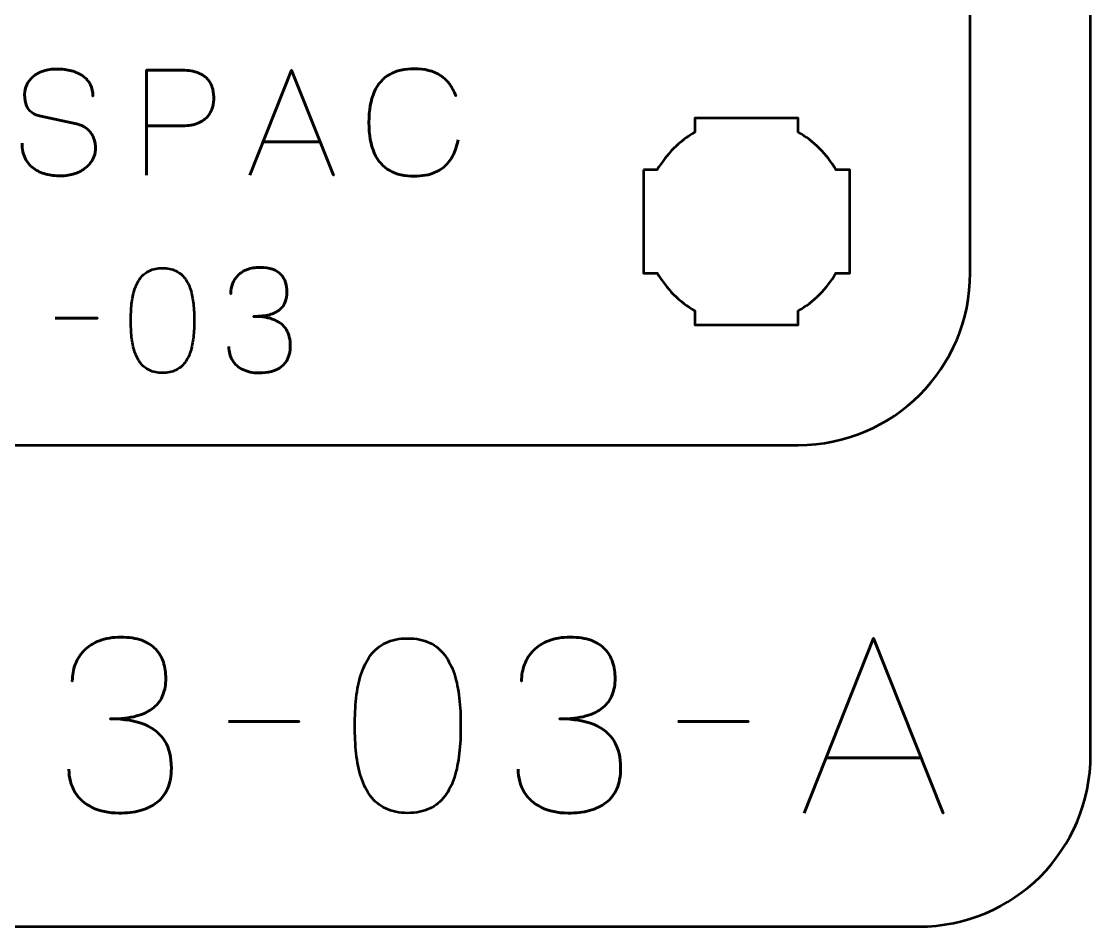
# Model space of a CAD drawing. Header units: centimetres. Extents: x -21 to 0, y -29.7 to 0.
# Drawn here: x -3.108 to 0, y -29.7 to -27.068 of the extents above; entities that cross this region are included whole.
import ezdxf

# ---------------------------------------------------------------- set-up
doc = ezdxf.new("R2010")
doc.units = ezdxf.units.CM
doc.header["$MEASUREMENT"] = 0
doc.layers.add('Layer 1', color=7, linetype='Continuous')

msp = doc.modelspace()

# ---------------------------------------------------------------- linework, layer by layer
at = {"layer": 'Layer 1', "color": 1, "lineweight": 53}
msp.add_open_spline([(-21.00003, -29.19995), (-21.00003, -29.19995), (-21.00003, -2.89992), (-21.00003, -2.89992), (-21.00003, -2.89992), (-21.00003, -2.81709), (-20.93286, -2.74992), (-20.85003, -2.74992), (-20.85003, -2.74992), (-20.7672, -2.74992), (-20.70003, -2.68275), (-20.70003, -2.59992), (-20.70003, -2.59992), (-20.70003, -2.51709), (-20.7672, -2.44992), (-20.85003, -2.44992), (-20.85003, -2.44992), (-20.93286, -2.44992), (-21.00003, -2.38275), (-21.00003, -2.29992), (-21.00003, -2.29992), (-21.00003, -2.21709), (-20.93286, -2.14992), (-20.85003, -2.14992), (-20.85003, -2.14992), (-20.7672, -2.14992), (-20.70003, -2.08275), (-20.70003, -1.99992), (-20.70003, -1.99992), (-20.70003, -1.91709), (-20.7672, -1.84992), (-20.85003, -1.84992), (-20.85003, -1.84992), (-20.93286, -1.84992), (-21.00003, -1.78275), (-21.00003, -1.69992), (-21.00003, -1.69992), (-21.00003, -1.61709), (-20.93286, -1.54992), (-20.85003, -1.54992), (-20.85003, -1.54992), (-20.7672, -1.54992), (-20.70003, -1.48275), (-20.70003, -1.39992), (-20.70003, -1.39992), (-20.70003, -1.31709), (-20.7672, -1.24992), (-20.85003, -1.24992), (-20.85003, -1.24992), (-20.93286, -1.24992), (-21.00003, -1.18275), (-21.00003, -1.09992), (-21.00003, -1.09992), (-21.00003, -1.09992), (-21.00003, -0.49992), (-21.00003, -0.49992), (-21.00003, -0.49992), (-21.00003, -0.22295), (-20.77694, 0.00004), (-20.49994, 0.00004), (-20.49994, 0.00004), (-20.49994, 0.00004), (-0.50008, 0.00004), (-0.50008, 0.00004), (-0.50008, 0.00004), (-0.22294, 0.00004), (0.00002, -0.22295), (0.00002, -0.49992), (0.00002, -0.49992), (0.00002, -0.49992), (0.00002, -29.19995), (0.00002, -29.19995), (0.00002, -29.19995), (0.00002, -29.47695), (-0.22294, -29.70004), (-0.50008, -29.70004), (-0.50008, -29.70004), (-0.50008, -29.70004), (-20.49994, -29.70004), (-20.49994, -29.70004), (-20.49994, -29.70004), (-20.77694, -29.70004), (-21.00003, -29.47695), (-21.00003, -29.19995)], degree=3, knots=[0, 0, 0, 0, 0.047619, 0.047619, 0.047619, 0.047619, 0.0952381, 0.0952381, 0.0952381, 0.0952381, 0.1428571, 0.1428571, 0.1428571, 0.1428571, 0.1904762, 0.1904762, 0.1904762, 0.1904762, 0.2380952, 0.2380952, 0.2380952, 0.2380952, 0.2857143, 0.2857143, 0.2857143, 0.2857143, 0.3333333, 0.3333333, 0.3333333, 0.3333333, 0.3809524, 0.3809524, 0.3809524, 0.3809524, 0.4285714, 0.4285714, 0.4285714, 0.4285714, 0.4761905, 0.4761905, 0.4761905, 0.4761905, 0.5238095, 0.5238095, 0.5238095, 0.5238095, 0.5714286, 0.5714286, 0.5714286, 0.5714286, 0.6190476, 0.6190476, 0.6190476, 0.6190476, 0.6666667, 0.6666667, 0.6666667, 0.6666667, 0.7142857, 0.7142857, 0.7142857, 0.7142857, 0.7619048, 0.7619048, 0.7619048, 0.7619048, 0.8095238, 0.8095238, 0.8095238, 0.8095238, 0.8571429, 0.8571429, 0.8571429, 0.8571429, 0.9047619, 0.9047619, 0.9047619, 0.9047619, 0.952381, 0.952381, 0.952381, 0.952381, 1, 1, 1, 1], dxfattribs=at)
at = {"layer": 'Layer 1', "color": 3, "lineweight": 53}
msp.add_open_spline([(-5.65, -27.8), (-5.65, -27.8), (-5.65, -23.5), (-5.65, -23.5), (-5.65, -23.5), (-5.65, -23.22391), (-5.42609, -23), (-5.15, -23), (-5.15, -23), (-5.15, -23), (-0.85, -23), (-0.85, -23), (-0.85, -23), (-0.57391, -23), (-0.35, -23.22391), (-0.35, -23.5), (-0.35, -23.5), (-0.35, -23.5), (-0.35, -27.8), (-0.35, -27.8), (-0.35, -27.8), (-0.35, -28.07609), (-0.57391, -28.3), (-0.85, -28.3), (-0.85, -28.3), (-0.85, -28.3), (-5.15, -28.3), (-5.15, -28.3), (-5.15, -28.3), (-5.42609, -28.3), (-5.65, -28.07609), (-5.65, -27.8)], degree=3, knots=[0, 0, 0, 0, 0.125, 0.125, 0.125, 0.125, 0.25, 0.25, 0.25, 0.25, 0.375, 0.375, 0.375, 0.375, 0.5, 0.5, 0.5, 0.5, 0.625, 0.625, 0.625, 0.625, 0.75, 0.75, 0.75, 0.75, 0.875, 0.875, 0.875, 0.875, 1, 1, 1, 1], dxfattribs=at)
at = {"layer": 'Layer 1', "color": 5, "lineweight": 53}
for points, knots in [([(-3.10626, -27.42265), (-3.10612, -27.43952), (-3.10316, -27.45398), (-3.09723, -27.46605), (-3.09723, -27.46605), (-3.09137, -27.47804), (-3.08319, -27.48785), (-3.07289, -27.49547), (-3.07289, -27.49547), (-3.06252, -27.50302), (-3.05059, -27.50859), (-3.03712, -27.51219), (-3.03712, -27.51219), (-3.02371, -27.51572), (-3.00932, -27.51748), (-2.99408, -27.51748), (-2.99408, -27.51748), (-2.9787, -27.51741), (-2.96487, -27.51515), (-2.95252, -27.51085), (-2.95252, -27.51085), (-2.94024, -27.50654), (-2.92973, -27.50076), (-2.92091, -27.49349), (-2.92091, -27.49349), (-2.91216, -27.48622), (-2.90539, -27.47811), (-2.90059, -27.46908), (-2.90059, -27.46908), (-2.89579, -27.46005), (-2.89325, -27.45081), (-2.8929, -27.44128), (-2.8929, -27.44128), (-2.89248, -27.42879), (-2.89431, -27.41736), (-2.89833, -27.40706), (-2.89833, -27.40706), (-2.90236, -27.39676), (-2.90857, -27.38815), (-2.91696, -27.3811), (-2.91696, -27.3811), (-2.92529, -27.37404), (-2.9358, -27.3691), (-2.94836, -27.36635), (-2.94836, -27.36635), (-2.94836, -27.36635), (-3.05207, -27.34391), (-3.05207, -27.34391), (-3.05207, -27.34391), (-3.06181, -27.34187), (-3.07021, -27.33841), (-3.07712, -27.33361), (-3.07712, -27.33361), (-3.08404, -27.32875), (-3.0894, -27.32204), (-3.09307, -27.31343), (-3.09307, -27.31343), (-3.09674, -27.3049), (-3.09864, -27.29403), (-3.09864, -27.28084), (-3.09864, -27.28084), (-3.09864, -27.27082), (-3.09659, -27.26137), (-3.09243, -27.25248), (-3.09243, -27.25248), (-3.08834, -27.24359), (-3.08227, -27.23575), (-3.0743, -27.22884), (-3.0743, -27.22884), (-3.06633, -27.222), (-3.05645, -27.21663), (-3.04474, -27.21275), (-3.04474, -27.21275), (-3.03295, -27.2088), (-3.01948, -27.20683), (-3.00424, -27.20676), (-3.00424, -27.20676), (-2.98893, -27.20676), (-2.97489, -27.20852), (-2.96205, -27.21205), (-2.96205, -27.21205), (-2.94928, -27.21558), (-2.9382, -27.22066), (-2.92889, -27.22743), (-2.92889, -27.22743), (-2.91957, -27.2342), (-2.91238, -27.24253), (-2.90744, -27.25226), (-2.90744, -27.25226), (-2.9025, -27.26207), (-2.90017, -27.27329), (-2.90052, -27.28592), (-2.90052, -27.28592), (-2.90017, -27.27329), (-2.9025, -27.26207), (-2.90744, -27.25226), (-2.90744, -27.25226), (-2.91238, -27.24253), (-2.91957, -27.2342), (-2.92889, -27.22743), (-2.92889, -27.22743), (-2.9382, -27.22066), (-2.94928, -27.21558), (-2.96205, -27.21205), (-2.96205, -27.21205), (-2.97489, -27.20852), (-2.98893, -27.20676), (-3.00424, -27.20676), (-3.00424, -27.20676), (-3.01948, -27.20683), (-3.03295, -27.2088), (-3.04474, -27.21275), (-3.04474, -27.21275), (-3.05645, -27.21663), (-3.06633, -27.222), (-3.0743, -27.22884), (-3.0743, -27.22884), (-3.08227, -27.23575), (-3.08834, -27.24359), (-3.09243, -27.25248), (-3.09243, -27.25248), (-3.09659, -27.26137), (-3.09864, -27.27082), (-3.09864, -27.28084), (-3.09864, -27.28084), (-3.09864, -27.29403), (-3.09681, -27.3049), (-3.09328, -27.31336), (-3.09328, -27.31336), (-3.08968, -27.3219), (-3.08439, -27.32853), (-3.07747, -27.3334), (-3.07747, -27.3334), (-3.07056, -27.3382), (-3.06209, -27.34173), (-3.05207, -27.34391), (-3.05207, -27.34391), (-3.05207, -27.34391), (-2.94836, -27.36635), (-2.94836, -27.36635), (-2.94836, -27.36635), (-2.93552, -27.3691), (-2.92493, -27.37404), (-2.91661, -27.3811), (-2.91661, -27.3811), (-2.90821, -27.38815), (-2.90207, -27.39676), (-2.89812, -27.40706), (-2.89812, -27.40706), (-2.89424, -27.41736), (-2.89248, -27.42879), (-2.8929, -27.44128), (-2.8929, -27.44128), (-2.89325, -27.45081), (-2.89579, -27.46005), (-2.90059, -27.46908), (-2.90059, -27.46908), (-2.90539, -27.47811), (-2.91216, -27.48622), (-2.92091, -27.49349), (-2.92091, -27.49349), (-2.92973, -27.50076), (-2.94024, -27.50654), (-2.95252, -27.51085), (-2.95252, -27.51085), (-2.96487, -27.51515), (-2.9787, -27.51741), (-2.99408, -27.51748), (-2.99408, -27.51748), (-3.00932, -27.51748), (-3.02371, -27.51572), (-3.03712, -27.51219), (-3.03712, -27.51219), (-3.05059, -27.50859), (-3.06252, -27.50302), (-3.07289, -27.49547), (-3.07289, -27.49547), (-3.08319, -27.48785), (-3.09137, -27.47804), (-3.09723, -27.46605), (-3.09723, -27.46605), (-3.10316, -27.45398), (-3.10612, -27.43952), (-3.10626, -27.42265)], [0, 0, 0, 0, 0.0217391, 0.0217391, 0.0217391, 0.0217391, 0.0434783, 0.0434783, 0.0434783, 0.0434783, 0.0652174, 0.0652174, 0.0652174, 0.0652174, 0.0869565, 0.0869565, 0.0869565, 0.0869565, 0.1086957, 0.1086957, 0.1086957, 0.1086957, 0.1304348, 0.1304348, 0.1304348, 0.1304348, 0.1521739, 0.1521739, 0.1521739, 0.1521739, 0.173913, 0.173913, 0.173913, 0.173913, 0.1956522, 0.1956522, 0.1956522, 0.1956522, 0.2173913, 0.2173913, 0.2173913, 0.2173913, 0.2391304, 0.2391304, 0.2391304, 0.2391304, 0.2608696, 0.2608696, 0.2608696, 0.2608696, 0.2826087, 0.2826087, 0.2826087, 0.2826087, 0.3043478, 0.3043478, 0.3043478, 0.3043478, 0.326087, 0.326087, 0.326087, 0.326087, 0.3478261, 0.3478261, 0.3478261, 0.3478261, 0.3695652, 0.3695652, 0.3695652, 0.3695652, 0.3913043, 0.3913043, 0.3913043, 0.3913043, 0.4130435, 0.4130435, 0.4130435, 0.4130435, 0.4347826, 0.4347826, 0.4347826, 0.4347826, 0.4565217, 0.4565217, 0.4565217, 0.4565217, 0.4782609, 0.4782609, 0.4782609, 0.4782609, 0.5, 0.5, 0.5, 0.5, 0.5217391, 0.5217391, 0.5217391, 0.5217391, 0.5434783, 0.5434783, 0.5434783, 0.5434783, 0.5652174, 0.5652174, 0.5652174, 0.5652174, 0.5869565, 0.5869565, 0.5869565, 0.5869565, 0.6086957, 0.6086957, 0.6086957, 0.6086957, 0.6304348, 0.6304348, 0.6304348, 0.6304348, 0.6521739, 0.6521739, 0.6521739, 0.6521739, 0.673913, 0.673913, 0.673913, 0.673913, 0.6956522, 0.6956522, 0.6956522, 0.6956522, 0.7173913, 0.7173913, 0.7173913, 0.7173913, 0.7391304, 0.7391304, 0.7391304, 0.7391304, 0.7608696, 0.7608696, 0.7608696, 0.7608696, 0.7826087, 0.7826087, 0.7826087, 0.7826087, 0.8043478, 0.8043478, 0.8043478, 0.8043478, 0.826087, 0.826087, 0.826087, 0.826087, 0.8478261, 0.8478261, 0.8478261, 0.8478261, 0.8695652, 0.8695652, 0.8695652, 0.8695652, 0.8913043, 0.8913043, 0.8913043, 0.8913043, 0.9130435, 0.9130435, 0.9130435, 0.9130435, 0.9347826, 0.9347826, 0.9347826, 0.9347826, 0.9565217, 0.9565217, 0.9565217, 0.9565217, 0.9782609, 0.9782609, 0.9782609, 0.9782609, 1, 1, 1, 1]), ([(-2.74431, -27.51494), (-2.74431, -27.51494), (-2.74431, -27.20972), (-2.74431, -27.20972), (-2.74431, -27.20972), (-2.74431, -27.20972), (-2.64694, -27.20972), (-2.64694, -27.20972), (-2.64694, -27.20972), (-2.62747, -27.20979), (-2.61146, -27.21198), (-2.59883, -27.21621), (-2.59883, -27.21621), (-2.58627, -27.22037), (-2.57639, -27.22616), (-2.56926, -27.2335), (-2.56926, -27.2335), (-2.56214, -27.24076), (-2.55706, -27.24909), (-2.55395, -27.25847), (-2.55395, -27.25847), (-2.55092, -27.26786), (-2.54916, -27.27766), (-2.54873, -27.28804), (-2.54873, -27.28804), (-2.54824, -27.29841), (-2.54944, -27.30857), (-2.55226, -27.31844), (-2.55226, -27.31844), (-2.55515, -27.32832), (-2.56002, -27.33728), (-2.56701, -27.34533), (-2.56701, -27.34533), (-2.57392, -27.35337), (-2.5833, -27.35979), (-2.59509, -27.36452), (-2.59509, -27.36452), (-2.60687, -27.36931), (-2.62147, -27.37171), (-2.6389, -27.37185), (-2.6389, -27.37185), (-2.6389, -27.37185), (-2.74431, -27.37185), (-2.74431, -27.37185), (-2.74431, -27.37185), (-2.74431, -27.37185), (-2.6389, -27.37185), (-2.6389, -27.37185), (-2.6389, -27.37185), (-2.62183, -27.37171), (-2.60736, -27.36931), (-2.59565, -27.36452), (-2.59565, -27.36452), (-2.58387, -27.35979), (-2.57448, -27.35337), (-2.56743, -27.34533), (-2.56743, -27.34533), (-2.56044, -27.33728), (-2.55543, -27.32832), (-2.55247, -27.31844), (-2.55247, -27.31844), (-2.54951, -27.30857), (-2.54824, -27.29841), (-2.54873, -27.28804), (-2.54873, -27.28804), (-2.54916, -27.27766), (-2.55092, -27.26786), (-2.55409, -27.25847), (-2.55409, -27.25847), (-2.5572, -27.24909), (-2.56242, -27.24076), (-2.56955, -27.2335), (-2.56955, -27.2335), (-2.57674, -27.22616), (-2.58662, -27.22037), (-2.59918, -27.21621), (-2.59918, -27.21621), (-2.61181, -27.21198), (-2.62768, -27.20979), (-2.64694, -27.20972), (-2.64694, -27.20972), (-2.64694, -27.20972), (-2.74431, -27.20972), (-2.74431, -27.20972), (-2.74431, -27.20972), (-2.74431, -27.20972), (-2.74431, -27.51494), (-2.74431, -27.51494)], [0, 0, 0, 0, 0.0454545, 0.0454545, 0.0454545, 0.0454545, 0.0909091, 0.0909091, 0.0909091, 0.0909091, 0.1363636, 0.1363636, 0.1363636, 0.1363636, 0.1818182, 0.1818182, 0.1818182, 0.1818182, 0.2272727, 0.2272727, 0.2272727, 0.2272727, 0.2727273, 0.2727273, 0.2727273, 0.2727273, 0.3181818, 0.3181818, 0.3181818, 0.3181818, 0.3636364, 0.3636364, 0.3636364, 0.3636364, 0.4090909, 0.4090909, 0.4090909, 0.4090909, 0.4545455, 0.4545455, 0.4545455, 0.4545455, 0.5, 0.5, 0.5, 0.5, 0.5454545, 0.5454545, 0.5454545, 0.5454545, 0.5909091, 0.5909091, 0.5909091, 0.5909091, 0.6363636, 0.6363636, 0.6363636, 0.6363636, 0.6818182, 0.6818182, 0.6818182, 0.6818182, 0.7272727, 0.7272727, 0.7272727, 0.7272727, 0.7727273, 0.7727273, 0.7727273, 0.7727273, 0.8181818, 0.8181818, 0.8181818, 0.8181818, 0.8636364, 0.8636364, 0.8636364, 0.8636364, 0.9090909, 0.9090909, 0.9090909, 0.9090909, 0.9545455, 0.9545455, 0.9545455, 0.9545455, 1, 1, 1, 1]), ([(-2.44375, -27.51494), (-2.44375, -27.51494), (-2.32268, -27.20972), (-2.32268, -27.20972), (-2.32268, -27.20972), (-2.32268, -27.20972), (-2.20118, -27.51494), (-2.20118, -27.51494), (-2.20118, -27.51494), (-2.20118, -27.51494), (-2.32268, -27.20972), (-2.32268, -27.20972), (-2.32268, -27.20972), (-2.32268, -27.20972), (-2.44375, -27.51494), (-2.44375, -27.51494)], [0, 0, 0, 0, 0.25, 0.25, 0.25, 0.25, 0.5, 0.5, 0.5, 0.5, 0.75, 0.75, 0.75, 0.75, 1, 1, 1, 1]), ([(-1.83881, -27.41249), (-1.84333, -27.43669), (-1.85123, -27.45666), (-1.86231, -27.47232), (-1.86231, -27.47232), (-1.87345, -27.48792), (-1.88771, -27.49949), (-1.90506, -27.50704), (-1.90506, -27.50704), (-1.92235, -27.51459), (-1.94267, -27.5184), (-1.96581, -27.51833), (-1.96581, -27.51833), (-1.99396, -27.5184), (-2.01788, -27.51296), (-2.0375, -27.50189), (-2.0375, -27.50189), (-2.05711, -27.49088), (-2.07207, -27.47388), (-2.08237, -27.45081), (-2.08237, -27.45081), (-2.09267, -27.42773), (-2.09782, -27.39817), (-2.09789, -27.36212), (-2.09789, -27.36212), (-2.09782, -27.32621), (-2.09267, -27.29671), (-2.08237, -27.27364), (-2.08237, -27.27364), (-2.07207, -27.25057), (-2.05711, -27.2335), (-2.0375, -27.22242), (-2.0375, -27.22242), (-2.01788, -27.21134), (-1.99396, -27.20584), (-1.96581, -27.20591), (-1.96581, -27.20591), (-1.93568, -27.20584), (-1.91043, -27.21226), (-1.89011, -27.22517), (-1.89011, -27.22517), (-1.86986, -27.23808), (-1.85497, -27.25805), (-1.84559, -27.28507), (-1.84559, -27.28507), (-1.85497, -27.25805), (-1.86986, -27.23808), (-1.89011, -27.22517), (-1.89011, -27.22517), (-1.91043, -27.21226), (-1.93568, -27.20584), (-1.96581, -27.20591), (-1.96581, -27.20591), (-1.99396, -27.20584), (-2.01788, -27.21134), (-2.0375, -27.22242), (-2.0375, -27.22242), (-2.05711, -27.2335), (-2.07207, -27.25057), (-2.08237, -27.27364), (-2.08237, -27.27364), (-2.09267, -27.29671), (-2.09782, -27.32621), (-2.09789, -27.36212), (-2.09789, -27.36212), (-2.09782, -27.39817), (-2.09267, -27.42773), (-2.08237, -27.45081), (-2.08237, -27.45081), (-2.07207, -27.47388), (-2.05711, -27.49088), (-2.0375, -27.50189), (-2.0375, -27.50189), (-2.01788, -27.51296), (-1.99396, -27.5184), (-1.96581, -27.51833), (-1.96581, -27.51833), (-1.94267, -27.5184), (-1.92235, -27.51459), (-1.90506, -27.50704), (-1.90506, -27.50704), (-1.88771, -27.49949), (-1.87345, -27.48792), (-1.86231, -27.47232), (-1.86231, -27.47232), (-1.85123, -27.45666), (-1.84333, -27.43669), (-1.83881, -27.41249)], [0, 0, 0, 0, 0.0454545, 0.0454545, 0.0454545, 0.0454545, 0.0909091, 0.0909091, 0.0909091, 0.0909091, 0.1363636, 0.1363636, 0.1363636, 0.1363636, 0.1818182, 0.1818182, 0.1818182, 0.1818182, 0.2272727, 0.2272727, 0.2272727, 0.2272727, 0.2727273, 0.2727273, 0.2727273, 0.2727273, 0.3181818, 0.3181818, 0.3181818, 0.3181818, 0.3636364, 0.3636364, 0.3636364, 0.3636364, 0.4090909, 0.4090909, 0.4090909, 0.4090909, 0.4545455, 0.4545455, 0.4545455, 0.4545455, 0.5, 0.5, 0.5, 0.5, 0.5454545, 0.5454545, 0.5454545, 0.5454545, 0.5909091, 0.5909091, 0.5909091, 0.5909091, 0.6363636, 0.6363636, 0.6363636, 0.6363636, 0.6818182, 0.6818182, 0.6818182, 0.6818182, 0.7272727, 0.7272727, 0.7272727, 0.7272727, 0.7727273, 0.7727273, 0.7727273, 0.7727273, 0.8181818, 0.8181818, 0.8181818, 0.8181818, 0.8636364, 0.8636364, 0.8636364, 0.8636364, 0.9090909, 0.9090909, 0.9090909, 0.9090909, 0.9545455, 0.9545455, 0.9545455, 0.9545455, 1, 1, 1, 1]), ([(-2.40565, -27.41884), (-2.40565, -27.41884), (-2.23971, -27.41884), (-2.23971, -27.41884), (-2.23971, -27.41884), (-2.23971, -27.41884), (-2.40565, -27.41884), (-2.40565, -27.41884)], [0, 0, 0, 0, 0.5, 0.5, 0.5, 0.5, 1, 1, 1, 1]), ([(-2.69774, -28.09025), (-2.68293, -28.09018), (-2.67016, -28.08757), (-2.6595, -28.08249), (-2.6595, -28.08249), (-2.64892, -28.07741), (-2.6401, -28.07014), (-2.63305, -28.0609), (-2.63305, -28.0609), (-2.62606, -28.05159), (-2.62056, -28.04058), (-2.61647, -28.02788), (-2.61647, -28.02788), (-2.61244, -28.01518), (-2.60955, -28.00128), (-2.60793, -27.98604), (-2.60793, -27.98604), (-2.60623, -27.9708), (-2.60539, -27.95478), (-2.60546, -27.93785), (-2.60546, -27.93785), (-2.60539, -27.92099), (-2.60623, -27.90497), (-2.60793, -27.8898), (-2.60793, -27.8898), (-2.60955, -27.87463), (-2.61244, -27.86066), (-2.61647, -27.84796), (-2.61647, -27.84796), (-2.62056, -27.83533), (-2.62606, -27.82433), (-2.63305, -27.81494), (-2.63305, -27.81494), (-2.6401, -27.80563), (-2.64892, -27.79836), (-2.6595, -27.79328), (-2.6595, -27.79328), (-2.67016, -27.78813), (-2.68293, -27.78552), (-2.69774, -27.78545), (-2.69774, -27.78545), (-2.71256, -27.78552), (-2.72533, -27.78813), (-2.73599, -27.79328), (-2.73599, -27.79328), (-2.74657, -27.79836), (-2.75539, -27.80563), (-2.76244, -27.81494), (-2.76244, -27.81494), (-2.76943, -27.82433), (-2.77493, -27.83533), (-2.77902, -27.84796), (-2.77902, -27.84796), (-2.78305, -27.86066), (-2.78594, -27.87463), (-2.78756, -27.8898), (-2.78756, -27.8898), (-2.78925, -27.90497), (-2.7901, -27.92099), (-2.79003, -27.93785), (-2.79003, -27.93785), (-2.7901, -27.95478), (-2.78925, -27.9708), (-2.78756, -27.98604), (-2.78756, -27.98604), (-2.78594, -28.00128), (-2.78305, -28.01518), (-2.77902, -28.02788), (-2.77902, -28.02788), (-2.77493, -28.04058), (-2.76943, -28.05159), (-2.76244, -28.0609), (-2.76244, -28.0609), (-2.75539, -28.07014), (-2.74657, -28.07741), (-2.73599, -28.08249), (-2.73599, -28.08249), (-2.72533, -28.08757), (-2.71256, -28.09018), (-2.69774, -28.09025)], [0, 0, 0, 0, 0.05, 0.05, 0.05, 0.05, 0.1, 0.1, 0.1, 0.1, 0.15, 0.15, 0.15, 0.15, 0.2, 0.2, 0.2, 0.2, 0.25, 0.25, 0.25, 0.25, 0.3, 0.3, 0.3, 0.3, 0.35, 0.35, 0.35, 0.35, 0.4, 0.4, 0.4, 0.4, 0.45, 0.45, 0.45, 0.45, 0.5, 0.5, 0.5, 0.5, 0.55, 0.55, 0.55, 0.55, 0.6, 0.6, 0.6, 0.6, 0.65, 0.65, 0.65, 0.65, 0.7, 0.7, 0.7, 0.7, 0.75, 0.75, 0.75, 0.75, 0.8, 0.8, 0.8, 0.8, 0.85, 0.85, 0.85, 0.85, 0.9, 0.9, 0.9, 0.9, 0.95, 0.95, 0.95, 0.95, 1, 1, 1, 1]), ([(-2.69774, -28.09025), (-2.68293, -28.09018), (-2.67016, -28.08757), (-2.6595, -28.08249), (-2.6595, -28.08249), (-2.64892, -28.07741), (-2.6401, -28.07014), (-2.63305, -28.0609), (-2.63305, -28.0609), (-2.62606, -28.05159), (-2.62056, -28.04058), (-2.61647, -28.02788), (-2.61647, -28.02788), (-2.61244, -28.01518), (-2.60955, -28.00128), (-2.60793, -27.98604), (-2.60793, -27.98604), (-2.60623, -27.9708), (-2.60539, -27.95478), (-2.60546, -27.93785), (-2.60546, -27.93785), (-2.60539, -27.92099), (-2.60623, -27.90497), (-2.60793, -27.8898), (-2.60793, -27.8898), (-2.60955, -27.87463), (-2.61244, -27.86066), (-2.61647, -27.84796), (-2.61647, -27.84796), (-2.62056, -27.83533), (-2.62606, -27.82433), (-2.63305, -27.81494), (-2.63305, -27.81494), (-2.6401, -27.80563), (-2.64892, -27.79836), (-2.6595, -27.79328), (-2.6595, -27.79328), (-2.67016, -27.78813), (-2.68293, -27.78552), (-2.69774, -27.78545), (-2.69774, -27.78545), (-2.71256, -27.78552), (-2.72533, -27.78813), (-2.73599, -27.79328), (-2.73599, -27.79328), (-2.74657, -27.79836), (-2.75539, -27.80563), (-2.76244, -27.81494), (-2.76244, -27.81494), (-2.76943, -27.82433), (-2.77493, -27.83533), (-2.77902, -27.84796), (-2.77902, -27.84796), (-2.78305, -27.86066), (-2.78594, -27.87463), (-2.78756, -27.8898), (-2.78756, -27.8898), (-2.78925, -27.90497), (-2.7901, -27.92099), (-2.79003, -27.93785), (-2.79003, -27.93785), (-2.7901, -27.95478), (-2.78925, -27.9708), (-2.78756, -27.98604), (-2.78756, -27.98604), (-2.78594, -28.00128), (-2.78305, -28.01518), (-2.77902, -28.02788), (-2.77902, -28.02788), (-2.77493, -28.04058), (-2.76943, -28.05159), (-2.76244, -28.0609), (-2.76244, -28.0609), (-2.75539, -28.07014), (-2.74657, -28.07741), (-2.73599, -28.08249), (-2.73599, -28.08249), (-2.72533, -28.08757), (-2.71256, -28.09018), (-2.69774, -28.09025)], [0, 0, 0, 0, 0.05, 0.05, 0.05, 0.05, 0.1, 0.1, 0.1, 0.1, 0.15, 0.15, 0.15, 0.15, 0.2, 0.2, 0.2, 0.2, 0.25, 0.25, 0.25, 0.25, 0.3, 0.3, 0.3, 0.3, 0.35, 0.35, 0.35, 0.35, 0.4, 0.4, 0.4, 0.4, 0.45, 0.45, 0.45, 0.45, 0.5, 0.5, 0.5, 0.5, 0.55, 0.55, 0.55, 0.55, 0.6, 0.6, 0.6, 0.6, 0.65, 0.65, 0.65, 0.65, 0.7, 0.7, 0.7, 0.7, 0.75, 0.75, 0.75, 0.75, 0.8, 0.8, 0.8, 0.8, 0.85, 0.85, 0.85, 0.85, 0.9, 0.9, 0.9, 0.9, 0.95, 0.95, 0.95, 0.95, 1, 1, 1, 1]), ([(-2.50513, -28.01363), (-2.50506, -28.02887), (-2.50153, -28.04213), (-2.49455, -28.05363), (-2.49455, -28.05363), (-2.48756, -28.06506), (-2.47761, -28.07402), (-2.46463, -28.08044), (-2.46463, -28.08044), (-2.45165, -28.08686), (-2.43606, -28.09011), (-2.41792, -28.09025), (-2.41792, -28.09025), (-2.40431, -28.09025), (-2.39196, -28.08884), (-2.38074, -28.08588), (-2.38074, -28.08588), (-2.36959, -28.08291), (-2.36, -28.07833), (-2.35188, -28.07205), (-2.35188, -28.07205), (-2.34377, -28.06577), (-2.33756, -28.05765), (-2.33312, -28.04778), (-2.33312, -28.04778), (-2.32874, -28.03783), (-2.32656, -28.0259), (-2.32649, -28.01193), (-2.32649, -28.01193), (-2.32641, -27.99331), (-2.33022, -27.97757), (-2.33777, -27.9648), (-2.33777, -27.9648), (-2.34532, -27.95203), (-2.35704, -27.94244), (-2.37277, -27.93588), (-2.37277, -27.93588), (-2.3885, -27.92931), (-2.40868, -27.926), (-2.43316, -27.926), (-2.43316, -27.926), (-2.41489, -27.92607), (-2.39958, -27.92438), (-2.38709, -27.92092), (-2.38709, -27.92092), (-2.37467, -27.91746), (-2.36473, -27.91259), (-2.35725, -27.90624), (-2.35725, -27.90624), (-2.34977, -27.89996), (-2.34434, -27.89248), (-2.34109, -27.88388), (-2.34109, -27.88388), (-2.33777, -27.87534), (-2.33615, -27.86596), (-2.33622, -27.85573), (-2.33622, -27.85573), (-2.33615, -27.84549), (-2.33756, -27.83604), (-2.34038, -27.82729), (-2.34038, -27.82729), (-2.34314, -27.81854), (-2.34765, -27.81085), (-2.35379, -27.80429), (-2.35379, -27.80429), (-2.35993, -27.79773), (-2.36804, -27.79258), (-2.37799, -27.78891), (-2.37799, -27.78891), (-2.38801, -27.78524), (-2.40022, -27.78341), (-2.41454, -27.78334), (-2.41454, -27.78334), (-2.42879, -27.78341), (-2.44128, -27.78552), (-2.45186, -27.78962), (-2.45186, -27.78962), (-2.46252, -27.79371), (-2.47126, -27.79928), (-2.47832, -27.80641), (-2.47832, -27.80641), (-2.4853, -27.81353), (-2.49053, -27.82165), (-2.49398, -27.83082), (-2.49398, -27.83082), (-2.49751, -27.83999), (-2.4992, -27.84973), (-2.4992, -27.85996), (-2.4992, -27.85996), (-2.4992, -27.84973), (-2.49751, -27.83999), (-2.49398, -27.83082), (-2.49398, -27.83082), (-2.49053, -27.82165), (-2.4853, -27.81353), (-2.47832, -27.80641), (-2.47832, -27.80641), (-2.47126, -27.79928), (-2.46252, -27.79371), (-2.45186, -27.78962), (-2.45186, -27.78962), (-2.44128, -27.78552), (-2.42879, -27.78341), (-2.41454, -27.78334), (-2.41454, -27.78334), (-2.40022, -27.78341), (-2.38801, -27.78524), (-2.37799, -27.78891), (-2.37799, -27.78891), (-2.36804, -27.79258), (-2.35993, -27.79773), (-2.35379, -27.80429), (-2.35379, -27.80429), (-2.34765, -27.81085), (-2.34314, -27.81854), (-2.34038, -27.82729), (-2.34038, -27.82729), (-2.33756, -27.83604), (-2.33615, -27.84549), (-2.33622, -27.85573), (-2.33622, -27.85573), (-2.33615, -27.86596), (-2.33777, -27.87534), (-2.34109, -27.88388), (-2.34109, -27.88388), (-2.34434, -27.89248), (-2.34977, -27.89996), (-2.35725, -27.90624), (-2.35725, -27.90624), (-2.36473, -27.91259), (-2.37467, -27.91746), (-2.38709, -27.92092), (-2.38709, -27.92092), (-2.39958, -27.92438), (-2.41489, -27.92607), (-2.43316, -27.926), (-2.43316, -27.926), (-2.40868, -27.926), (-2.3885, -27.92931), (-2.37277, -27.93588), (-2.37277, -27.93588), (-2.35704, -27.94244), (-2.34532, -27.95203), (-2.33777, -27.9648), (-2.33777, -27.9648), (-2.33022, -27.97757), (-2.32641, -27.99331), (-2.32649, -28.01193), (-2.32649, -28.01193), (-2.32656, -28.0259), (-2.32874, -28.03783), (-2.33312, -28.04778), (-2.33312, -28.04778), (-2.33756, -28.05765), (-2.34377, -28.06577), (-2.35188, -28.07205), (-2.35188, -28.07205), (-2.36, -28.07833), (-2.36959, -28.08291), (-2.38074, -28.08588), (-2.38074, -28.08588), (-2.39196, -28.08884), (-2.40431, -28.09025), (-2.41792, -28.09025), (-2.41792, -28.09025), (-2.43606, -28.09011), (-2.45165, -28.08686), (-2.46463, -28.08044), (-2.46463, -28.08044), (-2.47761, -28.07402), (-2.48756, -28.06506), (-2.49455, -28.05363), (-2.49455, -28.05363), (-2.50153, -28.04213), (-2.50506, -28.02887), (-2.50513, -28.01363)], [0, 0, 0, 0, 0.0227273, 0.0227273, 0.0227273, 0.0227273, 0.0454545, 0.0454545, 0.0454545, 0.0454545, 0.0681818, 0.0681818, 0.0681818, 0.0681818, 0.0909091, 0.0909091, 0.0909091, 0.0909091, 0.1136364, 0.1136364, 0.1136364, 0.1136364, 0.1363636, 0.1363636, 0.1363636, 0.1363636, 0.1590909, 0.1590909, 0.1590909, 0.1590909, 0.1818182, 0.1818182, 0.1818182, 0.1818182, 0.2045455, 0.2045455, 0.2045455, 0.2045455, 0.2272727, 0.2272727, 0.2272727, 0.2272727, 0.25, 0.25, 0.25, 0.25, 0.2727273, 0.2727273, 0.2727273, 0.2727273, 0.2954545, 0.2954545, 0.2954545, 0.2954545, 0.3181818, 0.3181818, 0.3181818, 0.3181818, 0.3409091, 0.3409091, 0.3409091, 0.3409091, 0.3636364, 0.3636364, 0.3636364, 0.3636364, 0.3863636, 0.3863636, 0.3863636, 0.3863636, 0.4090909, 0.4090909, 0.4090909, 0.4090909, 0.4318182, 0.4318182, 0.4318182, 0.4318182, 0.4545455, 0.4545455, 0.4545455, 0.4545455, 0.4772727, 0.4772727, 0.4772727, 0.4772727, 0.5, 0.5, 0.5, 0.5, 0.5227273, 0.5227273, 0.5227273, 0.5227273, 0.5454545, 0.5454545, 0.5454545, 0.5454545, 0.5681818, 0.5681818, 0.5681818, 0.5681818, 0.5909091, 0.5909091, 0.5909091, 0.5909091, 0.6136364, 0.6136364, 0.6136364, 0.6136364, 0.6363636, 0.6363636, 0.6363636, 0.6363636, 0.6590909, 0.6590909, 0.6590909, 0.6590909, 0.6818182, 0.6818182, 0.6818182, 0.6818182, 0.7045455, 0.7045455, 0.7045455, 0.7045455, 0.7272727, 0.7272727, 0.7272727, 0.7272727, 0.75, 0.75, 0.75, 0.75, 0.7727273, 0.7727273, 0.7727273, 0.7727273, 0.7954545, 0.7954545, 0.7954545, 0.7954545, 0.8181818, 0.8181818, 0.8181818, 0.8181818, 0.8409091, 0.8409091, 0.8409091, 0.8409091, 0.8636364, 0.8636364, 0.8636364, 0.8636364, 0.8863636, 0.8863636, 0.8863636, 0.8863636, 0.9090909, 0.9090909, 0.9090909, 0.9090909, 0.9318182, 0.9318182, 0.9318182, 0.9318182, 0.9545455, 0.9545455, 0.9545455, 0.9545455, 0.9772727, 0.9772727, 0.9772727, 0.9772727, 1, 1, 1, 1]), ([(-3.01016, -27.93065), (-3.01016, -27.93065), (-2.88697, -27.93065), (-2.88697, -27.93065), (-2.88697, -27.93065), (-2.88697, -27.93065), (-3.01016, -27.93065), (-3.01016, -27.93065)], [0, 0, 0, 0, 0.5, 0.5, 0.5, 0.5, 1, 1, 1, 1]), ([(-2.96996, -29.24221), (-2.96984, -29.26761), (-2.96396, -29.28972), (-2.95232, -29.30889), (-2.95232, -29.30889), (-2.94068, -29.32794), (-2.9241, -29.34287), (-2.90246, -29.35357), (-2.90246, -29.35357), (-2.88082, -29.36428), (-2.85484, -29.36968), (-2.82461, -29.36992), (-2.82461, -29.36992), (-2.80192, -29.36992), (-2.78134, -29.36757), (-2.76264, -29.36263), (-2.76264, -29.36263), (-2.74406, -29.35769), (-2.72807, -29.35005), (-2.71455, -29.33958), (-2.71455, -29.33958), (-2.70102, -29.32912), (-2.69068, -29.31559), (-2.68327, -29.29913), (-2.68327, -29.29913), (-2.67598, -29.28255), (-2.67233, -29.26267), (-2.67221, -29.23939), (-2.67221, -29.23939), (-2.6721, -29.20835), (-2.67845, -29.18212), (-2.69103, -29.16084), (-2.69103, -29.16084), (-2.70361, -29.13955), (-2.72313, -29.12356), (-2.74935, -29.11263), (-2.74935, -29.11263), (-2.77558, -29.10169), (-2.80921, -29.09616), (-2.85001, -29.09616), (-2.85001, -29.09616), (-2.81956, -29.09628), (-2.79404, -29.09346), (-2.77323, -29.0877), (-2.77323, -29.0877), (-2.75253, -29.08193), (-2.73595, -29.07382), (-2.72348, -29.06324), (-2.72348, -29.06324), (-2.71102, -29.05277), (-2.70196, -29.04031), (-2.69656, -29.02596), (-2.69656, -29.02596), (-2.69103, -29.01173), (-2.68832, -28.99609), (-2.68844, -28.97904), (-2.68844, -28.97904), (-2.68832, -28.96199), (-2.69068, -28.94623), (-2.69538, -28.93165), (-2.69538, -28.93165), (-2.69997, -28.91707), (-2.70749, -28.90425), (-2.71772, -28.89331), (-2.71772, -28.89331), (-2.72795, -28.88238), (-2.74148, -28.87379), (-2.75806, -28.86768), (-2.75806, -28.86768), (-2.77475, -28.86156), (-2.7951, -28.85851), (-2.81897, -28.85839), (-2.81897, -28.85839), (-2.84272, -28.85851), (-2.86354, -28.86203), (-2.88118, -28.86885), (-2.88118, -28.86885), (-2.89893, -28.87568), (-2.91351, -28.88497), (-2.92527, -28.89684), (-2.92527, -28.89684), (-2.93692, -28.90872), (-2.94562, -28.92224), (-2.95138, -28.93753), (-2.95138, -28.93753), (-2.95726, -28.95282), (-2.96008, -28.96904), (-2.96008, -28.9861), (-2.96008, -28.9861), (-2.96008, -28.96904), (-2.95726, -28.95282), (-2.95138, -28.93753), (-2.95138, -28.93753), (-2.94562, -28.92224), (-2.93692, -28.90872), (-2.92527, -28.89684), (-2.92527, -28.89684), (-2.91351, -28.88497), (-2.89893, -28.87568), (-2.88118, -28.86885), (-2.88118, -28.86885), (-2.86354, -28.86203), (-2.84272, -28.85851), (-2.81897, -28.85839), (-2.81897, -28.85839), (-2.7951, -28.85851), (-2.77475, -28.86156), (-2.75806, -28.86768), (-2.75806, -28.86768), (-2.74148, -28.87379), (-2.72795, -28.88238), (-2.71772, -28.89331), (-2.71772, -28.89331), (-2.70749, -28.90425), (-2.69997, -28.91707), (-2.69538, -28.93165), (-2.69538, -28.93165), (-2.69068, -28.94623), (-2.68832, -28.96199), (-2.68844, -28.97904), (-2.68844, -28.97904), (-2.68832, -28.99609), (-2.69103, -29.01173), (-2.69656, -29.02596), (-2.69656, -29.02596), (-2.70196, -29.04031), (-2.71102, -29.05277), (-2.72348, -29.06324), (-2.72348, -29.06324), (-2.73595, -29.07382), (-2.75253, -29.08193), (-2.77323, -29.0877), (-2.77323, -29.0877), (-2.79404, -29.09346), (-2.81956, -29.09628), (-2.85001, -29.09616), (-2.85001, -29.09616), (-2.80921, -29.09616), (-2.77558, -29.10169), (-2.74935, -29.11263), (-2.74935, -29.11263), (-2.72313, -29.12356), (-2.70361, -29.13955), (-2.69103, -29.16084), (-2.69103, -29.16084), (-2.67845, -29.18212), (-2.6721, -29.20835), (-2.67221, -29.23939), (-2.67221, -29.23939), (-2.67233, -29.26267), (-2.67598, -29.28255), (-2.68327, -29.29913), (-2.68327, -29.29913), (-2.69068, -29.31559), (-2.70102, -29.32912), (-2.71455, -29.33958), (-2.71455, -29.33958), (-2.72807, -29.35005), (-2.74406, -29.35769), (-2.76264, -29.36263), (-2.76264, -29.36263), (-2.78134, -29.36757), (-2.80192, -29.36992), (-2.82461, -29.36992), (-2.82461, -29.36992), (-2.85484, -29.36968), (-2.88082, -29.36428), (-2.90246, -29.35357), (-2.90246, -29.35357), (-2.9241, -29.34287), (-2.94068, -29.32794), (-2.95232, -29.30889), (-2.95232, -29.30889), (-2.96396, -29.28972), (-2.96984, -29.26761), (-2.96996, -29.24221)], [0, 0, 0, 0, 0.0227273, 0.0227273, 0.0227273, 0.0227273, 0.0454545, 0.0454545, 0.0454545, 0.0454545, 0.0681818, 0.0681818, 0.0681818, 0.0681818, 0.0909091, 0.0909091, 0.0909091, 0.0909091, 0.1136364, 0.1136364, 0.1136364, 0.1136364, 0.1363636, 0.1363636, 0.1363636, 0.1363636, 0.1590909, 0.1590909, 0.1590909, 0.1590909, 0.1818182, 0.1818182, 0.1818182, 0.1818182, 0.2045455, 0.2045455, 0.2045455, 0.2045455, 0.2272727, 0.2272727, 0.2272727, 0.2272727, 0.25, 0.25, 0.25, 0.25, 0.2727273, 0.2727273, 0.2727273, 0.2727273, 0.2954545, 0.2954545, 0.2954545, 0.2954545, 0.3181818, 0.3181818, 0.3181818, 0.3181818, 0.3409091, 0.3409091, 0.3409091, 0.3409091, 0.3636364, 0.3636364, 0.3636364, 0.3636364, 0.3863636, 0.3863636, 0.3863636, 0.3863636, 0.4090909, 0.4090909, 0.4090909, 0.4090909, 0.4318182, 0.4318182, 0.4318182, 0.4318182, 0.4545455, 0.4545455, 0.4545455, 0.4545455, 0.4772727, 0.4772727, 0.4772727, 0.4772727, 0.5, 0.5, 0.5, 0.5, 0.5227273, 0.5227273, 0.5227273, 0.5227273, 0.5454545, 0.5454545, 0.5454545, 0.5454545, 0.5681818, 0.5681818, 0.5681818, 0.5681818, 0.5909091, 0.5909091, 0.5909091, 0.5909091, 0.6136364, 0.6136364, 0.6136364, 0.6136364, 0.6363636, 0.6363636, 0.6363636, 0.6363636, 0.6590909, 0.6590909, 0.6590909, 0.6590909, 0.6818182, 0.6818182, 0.6818182, 0.6818182, 0.7045455, 0.7045455, 0.7045455, 0.7045455, 0.7272727, 0.7272727, 0.7272727, 0.7272727, 0.75, 0.75, 0.75, 0.75, 0.7727273, 0.7727273, 0.7727273, 0.7727273, 0.7954545, 0.7954545, 0.7954545, 0.7954545, 0.8181818, 0.8181818, 0.8181818, 0.8181818, 0.8409091, 0.8409091, 0.8409091, 0.8409091, 0.8636364, 0.8636364, 0.8636364, 0.8636364, 0.8863636, 0.8863636, 0.8863636, 0.8863636, 0.9090909, 0.9090909, 0.9090909, 0.9090909, 0.9318182, 0.9318182, 0.9318182, 0.9318182, 0.9545455, 0.9545455, 0.9545455, 0.9545455, 0.9772727, 0.9772727, 0.9772727, 0.9772727, 1, 1, 1, 1]), ([(-1.985, -29.36992), (-1.9603, -29.3698), (-1.93902, -29.36545), (-1.92126, -29.35698), (-1.92126, -29.35698), (-1.90362, -29.34852), (-1.88892, -29.33641), (-1.87716, -29.321), (-1.87716, -29.321), (-1.86552, -29.30548), (-1.85635, -29.28713), (-1.84953, -29.26597), (-1.84953, -29.26597), (-1.84283, -29.2448), (-1.83801, -29.22163), (-1.8353, -29.19623), (-1.8353, -29.19623), (-1.83248, -29.17083), (-1.83107, -29.14414), (-1.83119, -29.11592), (-1.83119, -29.11592), (-1.83107, -29.08781), (-1.83248, -29.06112), (-1.8353, -29.03584), (-1.8353, -29.03584), (-1.83801, -29.01055), (-1.84283, -28.98727), (-1.84953, -28.9661), (-1.84953, -28.9661), (-1.85635, -28.94506), (-1.86552, -28.92671), (-1.87716, -28.91107), (-1.87716, -28.91107), (-1.88892, -28.89555), (-1.90362, -28.88344), (-1.92126, -28.87497), (-1.92126, -28.87497), (-1.93902, -28.86639), (-1.9603, -28.86203), (-1.985, -28.86192), (-1.985, -28.86192), (-2.00969, -28.86203), (-2.03098, -28.86639), (-2.04873, -28.87497), (-2.04873, -28.87497), (-2.06637, -28.88344), (-2.08107, -28.89555), (-2.09283, -28.91107), (-2.09283, -28.91107), (-2.10447, -28.92671), (-2.11364, -28.94506), (-2.12046, -28.9661), (-2.12046, -28.9661), (-2.12717, -28.98727), (-2.13199, -29.01055), (-2.13469, -29.03584), (-2.13469, -29.03584), (-2.13752, -29.06112), (-2.13893, -29.08781), (-2.13881, -29.11592), (-2.13881, -29.11592), (-2.13893, -29.14414), (-2.13752, -29.17083), (-2.13469, -29.19623), (-2.13469, -29.19623), (-2.13199, -29.22163), (-2.12717, -29.2448), (-2.12046, -29.26597), (-2.12046, -29.26597), (-2.11364, -29.28713), (-2.10447, -29.30548), (-2.09283, -29.321), (-2.09283, -29.321), (-2.08107, -29.33641), (-2.06637, -29.34852), (-2.04873, -29.35698), (-2.04873, -29.35698), (-2.03098, -29.36545), (-2.00969, -29.3698), (-1.985, -29.36992)], [0, 0, 0, 0, 0.05, 0.05, 0.05, 0.05, 0.1, 0.1, 0.1, 0.1, 0.15, 0.15, 0.15, 0.15, 0.2, 0.2, 0.2, 0.2, 0.25, 0.25, 0.25, 0.25, 0.3, 0.3, 0.3, 0.3, 0.35, 0.35, 0.35, 0.35, 0.4, 0.4, 0.4, 0.4, 0.45, 0.45, 0.45, 0.45, 0.5, 0.5, 0.5, 0.5, 0.55, 0.55, 0.55, 0.55, 0.6, 0.6, 0.6, 0.6, 0.65, 0.65, 0.65, 0.65, 0.7, 0.7, 0.7, 0.7, 0.75, 0.75, 0.75, 0.75, 0.8, 0.8, 0.8, 0.8, 0.85, 0.85, 0.85, 0.85, 0.9, 0.9, 0.9, 0.9, 0.95, 0.95, 0.95, 0.95, 1, 1, 1, 1]), ([(-1.985, -29.36992), (-1.9603, -29.3698), (-1.93902, -29.36545), (-1.92126, -29.35698), (-1.92126, -29.35698), (-1.90362, -29.34852), (-1.88892, -29.33641), (-1.87716, -29.321), (-1.87716, -29.321), (-1.86552, -29.30548), (-1.85635, -29.28713), (-1.84953, -29.26597), (-1.84953, -29.26597), (-1.84283, -29.2448), (-1.83801, -29.22163), (-1.8353, -29.19623), (-1.8353, -29.19623), (-1.83248, -29.17083), (-1.83107, -29.14414), (-1.83119, -29.11592), (-1.83119, -29.11592), (-1.83107, -29.08781), (-1.83248, -29.06112), (-1.8353, -29.03584), (-1.8353, -29.03584), (-1.83801, -29.01055), (-1.84283, -28.98727), (-1.84953, -28.9661), (-1.84953, -28.9661), (-1.85635, -28.94506), (-1.86552, -28.92671), (-1.87716, -28.91107), (-1.87716, -28.91107), (-1.88892, -28.89555), (-1.90362, -28.88344), (-1.92126, -28.87497), (-1.92126, -28.87497), (-1.93902, -28.86639), (-1.9603, -28.86203), (-1.985, -28.86192), (-1.985, -28.86192), (-2.00969, -28.86203), (-2.03098, -28.86639), (-2.04873, -28.87497), (-2.04873, -28.87497), (-2.06637, -28.88344), (-2.08107, -28.89555), (-2.09283, -28.91107), (-2.09283, -28.91107), (-2.10447, -28.92671), (-2.11364, -28.94506), (-2.12046, -28.9661), (-2.12046, -28.9661), (-2.12717, -28.98727), (-2.13199, -29.01055), (-2.13469, -29.03584), (-2.13469, -29.03584), (-2.13752, -29.06112), (-2.13893, -29.08781), (-2.13881, -29.11592), (-2.13881, -29.11592), (-2.13893, -29.14414), (-2.13752, -29.17083), (-2.13469, -29.19623), (-2.13469, -29.19623), (-2.13199, -29.22163), (-2.12717, -29.2448), (-2.12046, -29.26597), (-2.12046, -29.26597), (-2.11364, -29.28713), (-2.10447, -29.30548), (-2.09283, -29.321), (-2.09283, -29.321), (-2.08107, -29.33641), (-2.06637, -29.34852), (-2.04873, -29.35698), (-2.04873, -29.35698), (-2.03098, -29.36545), (-2.00969, -29.3698), (-1.985, -29.36992)], [0, 0, 0, 0, 0.05, 0.05, 0.05, 0.05, 0.1, 0.1, 0.1, 0.1, 0.15, 0.15, 0.15, 0.15, 0.2, 0.2, 0.2, 0.2, 0.25, 0.25, 0.25, 0.25, 0.3, 0.3, 0.3, 0.3, 0.35, 0.35, 0.35, 0.35, 0.4, 0.4, 0.4, 0.4, 0.45, 0.45, 0.45, 0.45, 0.5, 0.5, 0.5, 0.5, 0.55, 0.55, 0.55, 0.55, 0.6, 0.6, 0.6, 0.6, 0.65, 0.65, 0.65, 0.65, 0.7, 0.7, 0.7, 0.7, 0.75, 0.75, 0.75, 0.75, 0.8, 0.8, 0.8, 0.8, 0.85, 0.85, 0.85, 0.85, 0.9, 0.9, 0.9, 0.9, 0.95, 0.95, 0.95, 0.95, 1, 1, 1, 1]), ([(-1.66397, -29.24221), (-1.66385, -29.26761), (-1.65797, -29.28972), (-1.64633, -29.30889), (-1.64633, -29.30889), (-1.63469, -29.32794), (-1.61811, -29.34287), (-1.59647, -29.35357), (-1.59647, -29.35357), (-1.57483, -29.36428), (-1.54885, -29.36968), (-1.51862, -29.36992), (-1.51862, -29.36992), (-1.49593, -29.36992), (-1.47535, -29.36757), (-1.45665, -29.36263), (-1.45665, -29.36263), (-1.43807, -29.35769), (-1.42208, -29.35005), (-1.40856, -29.33958), (-1.40856, -29.33958), (-1.39503, -29.32912), (-1.38469, -29.31559), (-1.37728, -29.29913), (-1.37728, -29.29913), (-1.36999, -29.28255), (-1.36634, -29.26267), (-1.36622, -29.23939), (-1.36622, -29.23939), (-1.36611, -29.20835), (-1.37246, -29.18212), (-1.38504, -29.16084), (-1.38504, -29.16084), (-1.39762, -29.13955), (-1.41714, -29.12356), (-1.44336, -29.11263), (-1.44336, -29.11263), (-1.46959, -29.10169), (-1.50322, -29.09616), (-1.54402, -29.09616), (-1.54402, -29.09616), (-1.51357, -29.09628), (-1.48805, -29.09346), (-1.46724, -29.0877), (-1.46724, -29.0877), (-1.44654, -29.08193), (-1.42996, -29.07382), (-1.41749, -29.06324), (-1.41749, -29.06324), (-1.40503, -29.05277), (-1.39597, -29.04031), (-1.39057, -29.02596), (-1.39057, -29.02596), (-1.38504, -29.01173), (-1.38233, -28.99609), (-1.38245, -28.97904), (-1.38245, -28.97904), (-1.38233, -28.96199), (-1.38469, -28.94623), (-1.38939, -28.93165), (-1.38939, -28.93165), (-1.39398, -28.91707), (-1.4015, -28.90425), (-1.41173, -28.89331), (-1.41173, -28.89331), (-1.42196, -28.88238), (-1.43549, -28.87379), (-1.45207, -28.86768), (-1.45207, -28.86768), (-1.46876, -28.86156), (-1.48911, -28.85851), (-1.51298, -28.85839), (-1.51298, -28.85839), (-1.53673, -28.85851), (-1.55755, -28.86203), (-1.57519, -28.86885), (-1.57519, -28.86885), (-1.59294, -28.87568), (-1.60752, -28.88497), (-1.61928, -28.89684), (-1.61928, -28.89684), (-1.63093, -28.90872), (-1.63963, -28.92224), (-1.64539, -28.93753), (-1.64539, -28.93753), (-1.65127, -28.95282), (-1.65409, -28.96904), (-1.65409, -28.9861), (-1.65409, -28.9861), (-1.65409, -28.96904), (-1.65127, -28.95282), (-1.64539, -28.93753), (-1.64539, -28.93753), (-1.63963, -28.92224), (-1.63093, -28.90872), (-1.61928, -28.89684), (-1.61928, -28.89684), (-1.60752, -28.88497), (-1.59294, -28.87568), (-1.57519, -28.86885), (-1.57519, -28.86885), (-1.55755, -28.86203), (-1.53673, -28.85851), (-1.51298, -28.85839), (-1.51298, -28.85839), (-1.48911, -28.85851), (-1.46876, -28.86156), (-1.45207, -28.86768), (-1.45207, -28.86768), (-1.43549, -28.87379), (-1.42196, -28.88238), (-1.41173, -28.89331), (-1.41173, -28.89331), (-1.4015, -28.90425), (-1.39398, -28.91707), (-1.38939, -28.93165), (-1.38939, -28.93165), (-1.38469, -28.94623), (-1.38233, -28.96199), (-1.38245, -28.97904), (-1.38245, -28.97904), (-1.38233, -28.99609), (-1.38504, -29.01173), (-1.39057, -29.02596), (-1.39057, -29.02596), (-1.39597, -29.04031), (-1.40503, -29.05277), (-1.41749, -29.06324), (-1.41749, -29.06324), (-1.42996, -29.07382), (-1.44654, -29.08193), (-1.46724, -29.0877), (-1.46724, -29.0877), (-1.48805, -29.09346), (-1.51357, -29.09628), (-1.54402, -29.09616), (-1.54402, -29.09616), (-1.50322, -29.09616), (-1.46959, -29.10169), (-1.44336, -29.11263), (-1.44336, -29.11263), (-1.41714, -29.12356), (-1.39762, -29.13955), (-1.38504, -29.16084), (-1.38504, -29.16084), (-1.37246, -29.18212), (-1.36611, -29.20835), (-1.36622, -29.23939), (-1.36622, -29.23939), (-1.36634, -29.26267), (-1.36999, -29.28255), (-1.37728, -29.29913), (-1.37728, -29.29913), (-1.38469, -29.31559), (-1.39503, -29.32912), (-1.40856, -29.33958), (-1.40856, -29.33958), (-1.42208, -29.35005), (-1.43807, -29.35769), (-1.45665, -29.36263), (-1.45665, -29.36263), (-1.47535, -29.36757), (-1.49593, -29.36992), (-1.51862, -29.36992), (-1.51862, -29.36992), (-1.54885, -29.36968), (-1.57483, -29.36428), (-1.59647, -29.35357), (-1.59647, -29.35357), (-1.61811, -29.34287), (-1.63469, -29.32794), (-1.64633, -29.30889), (-1.64633, -29.30889), (-1.65797, -29.28972), (-1.66385, -29.26761), (-1.66397, -29.24221)], [0, 0, 0, 0, 0.0227273, 0.0227273, 0.0227273, 0.0227273, 0.0454545, 0.0454545, 0.0454545, 0.0454545, 0.0681818, 0.0681818, 0.0681818, 0.0681818, 0.0909091, 0.0909091, 0.0909091, 0.0909091, 0.1136364, 0.1136364, 0.1136364, 0.1136364, 0.1363636, 0.1363636, 0.1363636, 0.1363636, 0.1590909, 0.1590909, 0.1590909, 0.1590909, 0.1818182, 0.1818182, 0.1818182, 0.1818182, 0.2045455, 0.2045455, 0.2045455, 0.2045455, 0.2272727, 0.2272727, 0.2272727, 0.2272727, 0.25, 0.25, 0.25, 0.25, 0.2727273, 0.2727273, 0.2727273, 0.2727273, 0.2954545, 0.2954545, 0.2954545, 0.2954545, 0.3181818, 0.3181818, 0.3181818, 0.3181818, 0.3409091, 0.3409091, 0.3409091, 0.3409091, 0.3636364, 0.3636364, 0.3636364, 0.3636364, 0.3863636, 0.3863636, 0.3863636, 0.3863636, 0.4090909, 0.4090909, 0.4090909, 0.4090909, 0.4318182, 0.4318182, 0.4318182, 0.4318182, 0.4545455, 0.4545455, 0.4545455, 0.4545455, 0.4772727, 0.4772727, 0.4772727, 0.4772727, 0.5, 0.5, 0.5, 0.5, 0.5227273, 0.5227273, 0.5227273, 0.5227273, 0.5454545, 0.5454545, 0.5454545, 0.5454545, 0.5681818, 0.5681818, 0.5681818, 0.5681818, 0.5909091, 0.5909091, 0.5909091, 0.5909091, 0.6136364, 0.6136364, 0.6136364, 0.6136364, 0.6363636, 0.6363636, 0.6363636, 0.6363636, 0.6590909, 0.6590909, 0.6590909, 0.6590909, 0.6818182, 0.6818182, 0.6818182, 0.6818182, 0.7045455, 0.7045455, 0.7045455, 0.7045455, 0.7272727, 0.7272727, 0.7272727, 0.7272727, 0.75, 0.75, 0.75, 0.75, 0.7727273, 0.7727273, 0.7727273, 0.7727273, 0.7954545, 0.7954545, 0.7954545, 0.7954545, 0.8181818, 0.8181818, 0.8181818, 0.8181818, 0.8409091, 0.8409091, 0.8409091, 0.8409091, 0.8636364, 0.8636364, 0.8636364, 0.8636364, 0.8863636, 0.8863636, 0.8863636, 0.8863636, 0.9090909, 0.9090909, 0.9090909, 0.9090909, 0.9318182, 0.9318182, 0.9318182, 0.9318182, 0.9545455, 0.9545455, 0.9545455, 0.9545455, 0.9772727, 0.9772727, 0.9772727, 0.9772727, 1, 1, 1, 1]), ([(-0.83282, -29.36992), (-0.83282, -29.36992), (-0.63103, -28.86121), (-0.63103, -28.86121), (-0.63103, -28.86121), (-0.63103, -28.86121), (-0.42853, -29.36992), (-0.42853, -29.36992), (-0.42853, -29.36992), (-0.42853, -29.36992), (-0.63103, -28.86121), (-0.63103, -28.86121), (-0.63103, -28.86121), (-0.63103, -28.86121), (-0.83282, -29.36992), (-0.83282, -29.36992)], [0, 0, 0, 0, 0.25, 0.25, 0.25, 0.25, 0.5, 0.5, 0.5, 0.5, 0.75, 0.75, 0.75, 0.75, 1, 1, 1, 1]), ([(-2.5057, -29.10392), (-2.5057, -29.10392), (-2.30038, -29.10392), (-2.30038, -29.10392), (-2.30038, -29.10392), (-2.30038, -29.10392), (-2.5057, -29.10392), (-2.5057, -29.10392)], [0, 0, 0, 0, 0.5, 0.5, 0.5, 0.5, 1, 1, 1, 1]), ([(-1.19971, -29.10392), (-1.19971, -29.10392), (-0.99439, -29.10392), (-0.99439, -29.10392), (-0.99439, -29.10392), (-0.99439, -29.10392), (-1.19971, -29.10392), (-1.19971, -29.10392)], [0, 0, 0, 0, 0.5, 0.5, 0.5, 0.5, 1, 1, 1, 1]), ([(-0.76932, -29.20976), (-0.76932, -29.20976), (-0.49274, -29.20976), (-0.49274, -29.20976), (-0.49274, -29.20976), (-0.49274, -29.20976), (-0.76932, -29.20976), (-0.76932, -29.20976)], [0, 0, 0, 0, 0.5, 0.5, 0.5, 0.5, 1, 1, 1, 1])]:
    msp.add_open_spline(points, degree=3, knots=knots, dxfattribs=at)
at = {"layer": 'Layer 1', "lineweight": 53}
msp.add_open_spline([(-1.3, -27.5), (-1.3, -27.5), (-1.25985, -27.5), (-1.25985, -27.5), (-1.25985, -27.5), (-1.2335, -27.45447), (-1.19553, -27.4165), (-1.15, -27.39015), (-1.15, -27.39015), (-1.15, -27.39015), (-1.15, -27.35), (-1.15, -27.35), (-1.15, -27.35), (-1.15, -27.35), (-1, -27.35), (-1, -27.35), (-1, -27.35), (-1, -27.35), (-0.85, -27.35), (-0.85, -27.35), (-0.85, -27.35), (-0.85, -27.35), (-0.85, -27.39015), (-0.85, -27.39015), (-0.85, -27.39015), (-0.80447, -27.4165), (-0.7665, -27.45447), (-0.74015, -27.5), (-0.74015, -27.5), (-0.74015, -27.5), (-0.7, -27.5), (-0.7, -27.5), (-0.7, -27.5), (-0.7, -27.5), (-0.7, -27.65), (-0.7, -27.65), (-0.7, -27.65), (-0.7, -27.65), (-0.7, -27.8), (-0.7, -27.8), (-0.7, -27.8), (-0.7, -27.8), (-0.74015, -27.8), (-0.74015, -27.8), (-0.74015, -27.8), (-0.7665, -27.84553), (-0.80447, -27.8835), (-0.85, -27.90985), (-0.85, -27.90985), (-0.85, -27.90985), (-0.85, -27.95), (-0.85, -27.95), (-0.85, -27.95), (-0.85, -27.95), (-1, -27.95), (-1, -27.95), (-1, -27.95), (-1, -27.95), (-1.15, -27.95), (-1.15, -27.95), (-1.15, -27.95), (-1.15, -27.95), (-1.15, -27.90985), (-1.15, -27.90985), (-1.15, -27.90985), (-1.19553, -27.8835), (-1.2335, -27.84553), (-1.25985, -27.8), (-1.25985, -27.8), (-1.25985, -27.8), (-1.3, -27.8), (-1.3, -27.8), (-1.3, -27.8), (-1.3, -27.8), (-1.3, -27.65), (-1.3, -27.65), (-1.3, -27.65), (-1.3, -27.65), (-1.3, -27.5), (-1.3, -27.5)], degree=3, knots=[0, 0, 0, 0, 0.05, 0.05, 0.05, 0.05, 0.1, 0.1, 0.1, 0.1, 0.15, 0.15, 0.15, 0.15, 0.2, 0.2, 0.2, 0.2, 0.25, 0.25, 0.25, 0.25, 0.3, 0.3, 0.3, 0.3, 0.35, 0.35, 0.35, 0.35, 0.4, 0.4, 0.4, 0.4, 0.45, 0.45, 0.45, 0.45, 0.5, 0.5, 0.5, 0.5, 0.55, 0.55, 0.55, 0.55, 0.6, 0.6, 0.6, 0.6, 0.65, 0.65, 0.65, 0.65, 0.7, 0.7, 0.7, 0.7, 0.75, 0.75, 0.75, 0.75, 0.8, 0.8, 0.8, 0.8, 0.85, 0.85, 0.85, 0.85, 0.9, 0.9, 0.9, 0.9, 0.95, 0.95, 0.95, 0.95, 1, 1, 1, 1], dxfattribs=at)

doc.saveas('drawing.dxf')
